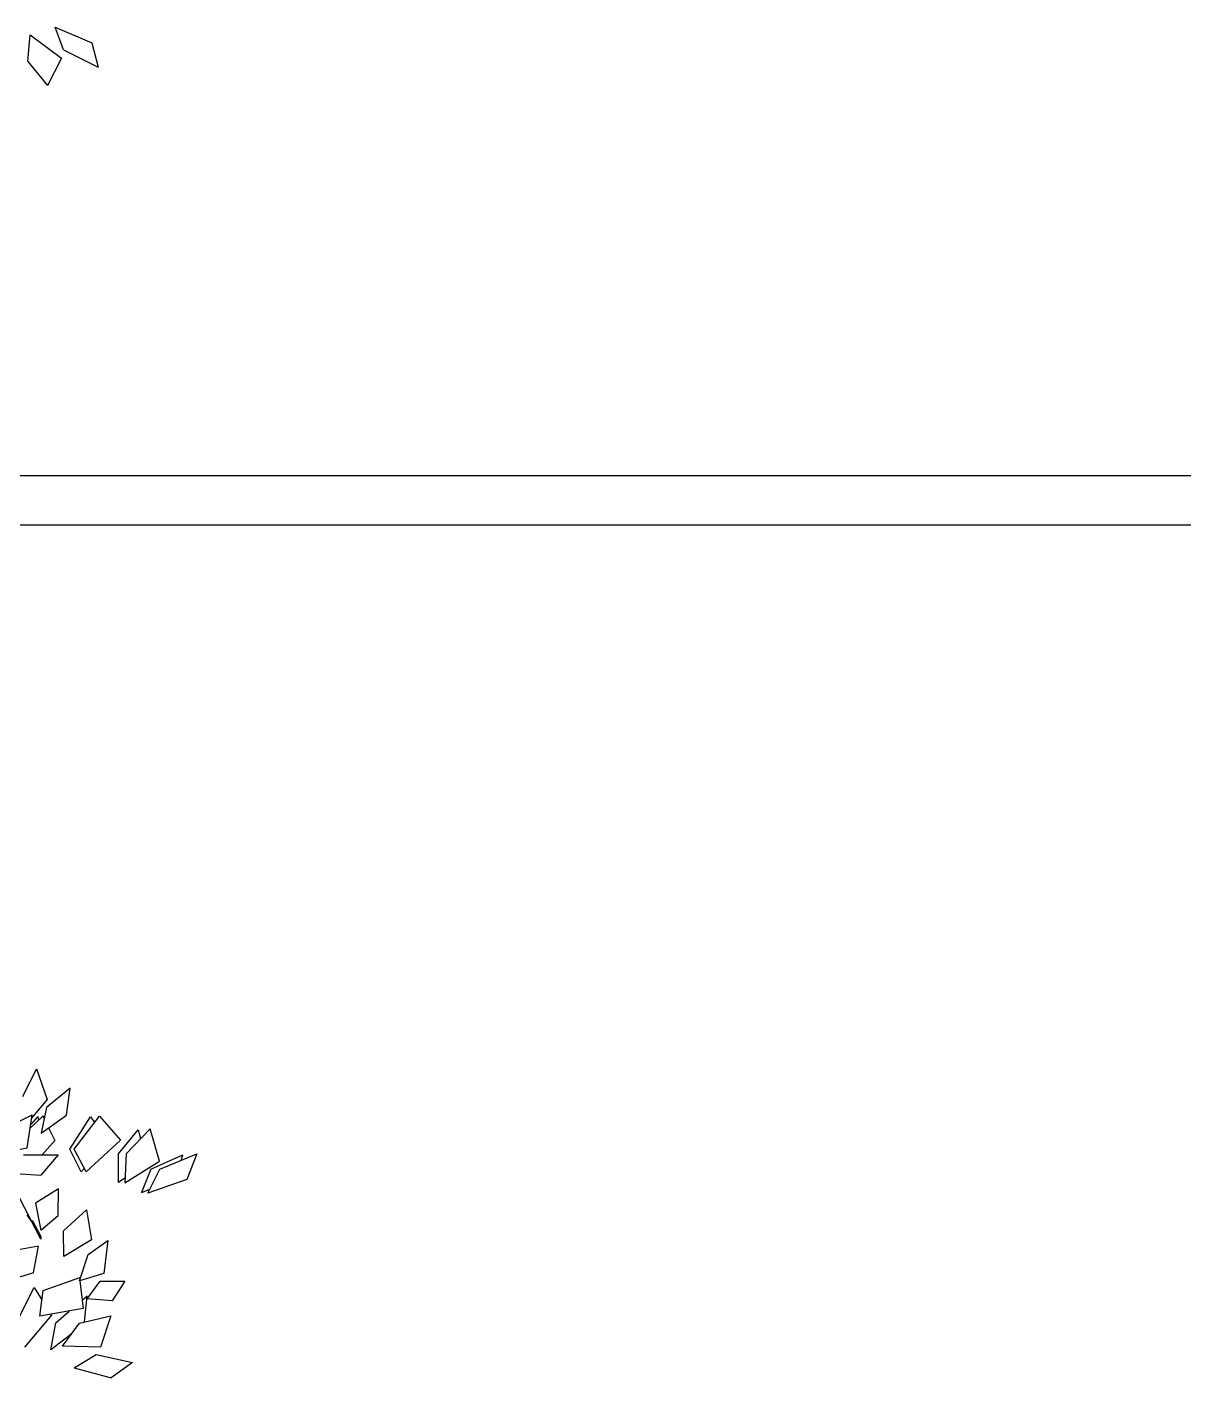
# Model space of a CAD drawing. Header units: inches. Extents: x -1482 to -895, y -39 to 122.
# Drawn here: x -1404.176 to -1402.307, y 69.026 to 71.208 of the extents above; entities that cross this region are included whole.
import ezdxf

# ---------------------------------------------------------------- set-up
doc = ezdxf.new("R2010")
doc.units = ezdxf.units.IN
doc.header["$MEASUREMENT"] = 0
doc.layers.add('A-Elevation 1', color=132, linetype='Continuous')

# ---------------------------------------------------------------- blocks, each defined once
blk = doc.blocks.new('ET3')
at = {"layer": 'A-Elevation 1', "color": 92}
for p, q in [((2.8254, 8.2067), (2.7992, 8.2797)), ((2.7992, 8.2797), (2.9166, 8.2287)), ((2.7111, 8.1696), (2.7188, 8.2542)), ((2.7188, 8.2542), (2.8193, 8.1801)), ((2.9166, 8.2287), (2.9367, 8.1511)), ((2.8254, 8.2067), (2.9367, 8.1511)), ((2.7111, 8.1696), (2.7745, 8.092)), ((2.8193, 8.1801), (2.7745, 8.092)), ((2.6957, 4.8519), (2.7389, 4.94)), ((2.7389, 4.94), (2.7729, 4.8415)), ((2.8471, 4.8786), (2.7714, 4.816)), ((2.8347, 4.7917), (2.8471, 4.8786)), ((2.7729, 4.8415), (2.7219, 4.7813)), ((2.7714, 4.816), (2.7544, 4.7337)), ((2.6369, 4.7488), (2.725, 4.7928)), ((2.7096, 4.6874), (2.725, 4.7928)), ((2.7173, 4.7488), (2.7605, 4.7894)), ((2.7436, 4.7871), (2.7204, 4.7616)), ((2.7466, 4.7766), (2.7436, 4.7871)), ((2.7544, 4.7337), (2.8347, 4.7917)), ((2.7636, 4.7813), (2.7605, 4.7894)), ((2.8455, 4.6828), (2.912, 4.7859)), ((2.8594, 4.6828), (2.9413, 4.7882)), ((2.912, 4.7859), (2.9259, 4.7674)), ((2.9413, 4.7882), (3.0078, 4.7117)), ((2.7775, 4.7511), (2.7976, 4.7106)), ((3.0016, 4.6677), (3.0649, 4.7442)), ((3.1036, 4.7477), (3.0263, 4.6677)), ((3.0649, 4.7442), (3.0727, 4.7164)), ((3.1329, 4.6445), (3.1036, 4.7477)), ((2.5983, 4.6654), (2.7096, 4.6874)), ((2.7976, 4.7106), (2.7575, 4.6642)), ((2.8826, 4.6098), (2.8455, 4.6828)), ((2.8981, 4.6098), (2.8594, 4.6828)), ((3.0078, 4.7117), (2.8981, 4.6098)), ((2.6972, 4.6642), (2.8084, 4.6642)), ((2.8084, 4.6642), (2.7528, 4.5993)), ((3.0016, 4.5762), (3.0016, 4.6677)), ((3.0263, 4.6677), (3.0217, 4.575)), ((3.0217, 4.575), (3.1329, 4.6445)), ((3.1051, 4.619), (3.2086, 4.6642)), ((3.1345, 4.619), (3.2534, 4.6677)), ((3.2024, 4.6468), (3.2086, 4.6642)), ((3.2534, 4.6677), (3.221, 4.5854)), ((2.64, 4.6063), (2.7528, 4.5993)), ((2.8919, 4.6202), (2.8826, 4.6098)), ((3.1051, 4.619), (3.0757, 4.5437)), ((3.0958, 4.5414), (3.1345, 4.619)), ((2.81, 4.5553), (2.7358, 4.5101)), ((2.8084, 4.4695), (2.81, 4.5553)), ((3.0217, 4.5901), (3.0016, 4.5762)), ((3.0757, 4.5437), (3.1005, 4.553)), ((3.221, 4.5854), (3.0958, 4.5414)), ((2.7528, 4.3942), (2.6833, 4.5286)), ((2.7358, 4.5101), (2.7528, 4.4232)), ((2.708, 4.4719), (2.7204, 4.4533)), ((2.7528, 4.4232), (2.8084, 4.4695)), ((2.8254, 4.4209), (2.8996, 4.4881)), ((2.8996, 4.4881), (2.9151, 4.3919)), ((2.7266, 4.4533), (2.7235, 4.4522)), ((2.7266, 4.4533), (2.7528, 4.4023)), ((2.827, 4.3386), (2.8254, 4.4209)), ((2.7528, 4.4023), (2.7528, 4.3942)), ((2.9151, 4.3919), (2.827, 4.3386)), ((2.9042, 4.3455), (2.9676, 4.3896)), ((2.9676, 4.3896), (2.9552, 4.2841)), ((2.7451, 4.3722), (2.6277, 4.3502)), ((2.7296, 4.2864), (2.7451, 4.3722)), ((2.8764, 4.261), (2.9042, 4.3455)), ((2.7296, 4.2864), (2.64, 4.2586)), ((2.7605, 4.2297), (2.878, 4.2714)), ((2.9552, 4.2841), (2.8764, 4.261)), ((2.878, 4.2714), (2.878, 4.2667)), ((2.878, 4.261), (2.8888, 4.1717)), ((2.9012, 4.203), (2.9429, 4.2598)), ((2.9429, 4.2598), (3.0217, 4.2598)), ((3.0217, 4.2598), (2.9815, 4.1961)), ((2.6802, 4.1381), (2.7312, 4.2389)), ((2.7312, 4.2389), (2.7559, 4.1995)), ((2.7497, 4.1474), (2.7605, 4.2297)), ((2.9012, 4.2111), (2.8857, 4.1972)), ((2.8934, 4.1288), (2.9012, 4.2111)), ((2.9815, 4.1961), (2.9012, 4.203)), ((2.8888, 4.1717), (2.7497, 4.1474)), ((2.8007, 4.1265), (2.844, 4.1636)), ((2.7018, 4.0477), (2.7884, 4.1509)), ((2.7853, 4.1532), (2.7884, 4.1509)), ((2.7853, 4.0396), (2.8007, 4.1265)), ((2.8224, 4.0512), (2.8764, 4.1254)), ((2.8764, 4.1254), (2.9769, 4.1485)), ((2.9769, 4.1485), (2.9444, 4.0477)), ((2.8486, 4.0883), (2.7853, 4.0396)), ((2.9444, 4.0477), (2.8224, 4.0512)), ((2.8594, 3.9817), (2.9305, 4.0246)), ((2.9305, 4.0246), (3.0464, 3.9991)), ((3.0464, 3.9991), (2.9784, 3.9492)), ((2.8594, 3.9817), (2.9784, 3.9492))]:
    blk.add_line(p, q, dxfattribs=at)

msp = doc.modelspace()

# ---------------------------------------------------------------- linework, layer by layer
at = {"color": 252, "ltscale": 0.3}
for p, q in [((-1401.7786, 70.4835), (-1404.7569, 70.4835)), ((-1401.7786, 70.4035), (-1404.7569, 70.4035))]:
    msp.add_line(p, q, dxfattribs=at)

# ---------------------------------------------------------------- block references
at = {"layer": 'A-Elevation 1', "xscale": 0.5040000000008149, "yscale": 0.5040000000008149, "zscale": 0.5040000000008149}
msp.add_blockref('ET3', (-1405.5412, 67.0355), dxfattribs=at)

doc.saveas('drawing.dxf')
